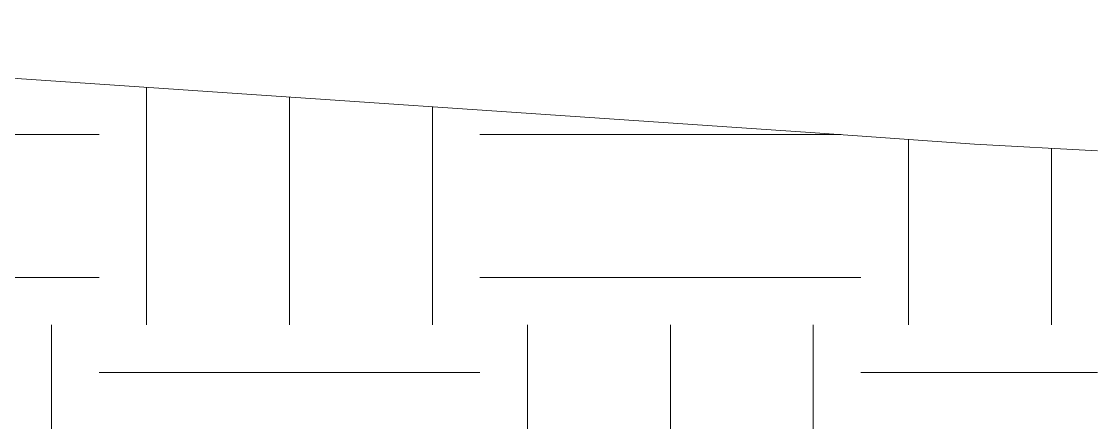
# Model space of a CAD drawing. Header units: inches. Extents: x 9661 to 16490, y -393 to 647.
# Drawn here: x 14964.2 to 15032, y -70.1 to -44.8 of the extents above; entities that cross this region are included whole.
import ezdxf

# ---------------------------------------------------------------- set-up
doc = ezdxf.new("R2010")
doc.units = ezdxf.units.IN
doc.header["$MEASUREMENT"] = 0
for name, color, linetype, lineweight in [('0-4', 90, 'Continuous', 5), ('C-TOPO', 7, 'Continuous', 9), ('C-TOPO-1', 45, 'Continuous', 9), ('C-TOPO-2', 55, 'Continuous', 9)]:
    doc.layers.add(name, color=color, linetype=linetype, lineweight=lineweight)
pattern_1 = [(0, (3257.106, 59.024), (24, 24), [24, -24]), (0, (3257.106, 68.024), (24, 24), [24, -24]), (0, (3257.106, 77.024), (24, 24), [24, -24]), (90, (3260.106, 80.024), (-24, 24), [24, -24]), (90, (3269.106, 80.024), (-24, 24), [24, -24]), (90, (3278.106, 80.024), (-24, 24), [24, -24])]

# ---------------------------------------------------------------- blocks, each defined once
blk = doc.blocks.new('CTR  - Topography_rvt-2-BUILDING SECTION - NORTH_SOUTH - LOOKING WEST')
at = {"layer": 'C-TOPO-1'}
h = blk.add_hatch(dxfattribs=at)
h.set_pattern_fill('FP_44', color=256, style=0, pattern_type=2)
h.set_pattern_definition(pattern_1)
h.paths.add_polyline_path([(3957.174, -238.788), (4064.234, -238.788), (4064.234, -52.563), (4054.198, -51.835), (4004.194, -48.433), (3988.189, -47.045), (3957.534, -44.82), (3957.174, -48.125), (3969.924, -48.125), (3969.174, -55), (3957.174, -55), (3957.174, -143.066)], flags=0)
h = blk.add_hatch(dxfattribs=at)
h.set_pattern_fill('FP_44', color=256, style=0, pattern_type=2)
h.set_pattern_definition(pattern_1)
h.paths.add_polyline_path([(4064.234, -238.788), (4071.981, -238.788), (4071.981, -52.976), (4064.234, -52.563), (4064.234, -143.066)], flags=0)
at = {"layer": 'C-TOPO'}
for p, q in [((4054.198, -51.835), (4004.194, -48.433)), ((4064.234, -52.563), (4054.198, -51.835)), ((4071.981, -52.976), (4064.234, -52.563))]:
    blk.add_line(p, q, dxfattribs=at)
at = {"layer": 'C-TOPO-2'}
for p, q in [((3989.88, -47.167), (4004.194, -48.433)), ((4004.194, -48.433), (4054.199, -51.835)), ((4054.199, -51.835), (4064.234, -52.563)), ((4071.981, -52.976), (4064.234, -52.563))]:
    blk.add_line(p, q, dxfattribs=at)

msp = doc.modelspace()

# ---------------------------------------------------------------- block references
at = {"layer": '0-4'}
msp.add_blockref('CTR  - Topography_rvt-2-BUILDING SECTION - NORTH_SOUTH - LOOKING WEST', (10960.0518, 0), dxfattribs=at)

doc.saveas('drawing.dxf')
